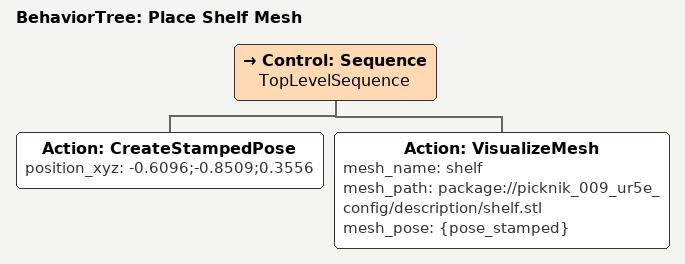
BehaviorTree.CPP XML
<?xml version="1.0" encoding="UTF-8" ?>
<root BTCPP_format="4" main_tree_to_execute="Place Shelf Mesh">
  <BehaviorTree ID="Place Shelf Mesh" _description="">
    <Control ID="Sequence" name="TopLevelSequence">
      <Action ID="CreateStampedPose" position_xyz="-0.6096;-0.8509;0.3556" />
      <Action
        ID="VisualizeMesh"
        mesh_name="shelf"
        mesh_path="package://picknik_009_ur5e_config/description/shelf.stl"
        mesh_pose="{pose_stamped}"
      />
    </Control>
  </BehaviorTree>
</root>
